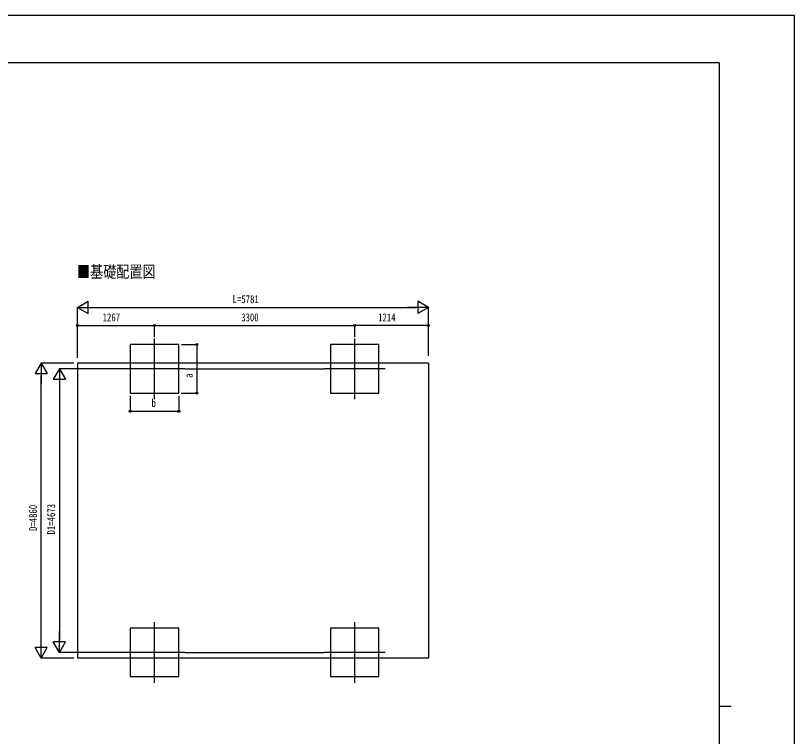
# Model space of a CAD drawing. Units: millimetres, scale not verified. Extents: x -16820 to 16820, y -11880 to 11880.
# Drawn here: x 3985 to 16820, y 0 to 11880 of the extents above; entities that cross this region are included whole.
import ezdxf
from ezdxf.enums import TextEntityAlignment as Align

# ---------------------------------------------------------------- set-up
doc = ezdxf.new("R2010")
doc.units = ezdxf.units.MM
doc.header["$LTSCALE"] = 60
for name, color, linetype in [('0-2_USER1', 3, 'Continuous'), ('0-3_YKK_12', 2, 'Continuous'), ('0-5_YKK_A1', 4, 'Continuous'), ('0-6_YKK_D', 6, 'Continuous'), ('0-7_YKK_ZWAK', 7, 'Continuous')]:
    doc.layers.add(name, color=color, linetype=linetype)
doc.styles.add('ＭＳ ゴシック', font='')
doc.styles.get('ＭＳ ゴシック').set_extended_font_data('MS Gothic')

msp = doc.modelspace()

# ---------------------------------------------------------------- linework, layer by layer
at = {"layer": '0-3_YKK_12'}
for p, q in [((6273.3, 5558.36), (6273.3, 6558.36)), ((9573.22, 5558.36), (9573.22, 6558.36)), ((6773.3, 6058.36), (5773.3, 6058.36)), ((10073.22, 6058.36), (9073.22, 6058.36)), ((6273.3, 885.36), (6273.3, 1885.36)), ((9573.22, 885.36), (9573.22, 1885.36)), ((6773.3, 1385.36), (5773.3, 1385.36)), ((10073.22, 1385.36), (9073.22, 1385.36))]:
    msp.add_line(p, q, dxfattribs=at)
at = {"layer": '0-5_YKK_A1'}
for p, q in [((5006.75, 6151.86), (5006.75, 1291.86)), ((10787.28, 6151.86), (5006.75, 6151.86))]:
    msp.add_line(p, q, dxfattribs=at)
for points in [[(5873.3, 5658.36), (6673.3, 5658.36), (6673.3, 6458.36), (5873.3, 6458.36)], [(9173.22, 5658.36), (9973.22, 5658.36), (9973.22, 6458.36), (9173.22, 6458.36)], [(5873.3, 985.36), (6673.3, 985.36), (6673.3, 1785.36), (5873.3, 1785.36)], [(9173.22, 985.36), (9973.22, 985.36), (9973.22, 1785.36), (9173.22, 1785.36)]]:
    msp.add_lwpolyline(points, close=True, dxfattribs=at)
msp.add_lwpolyline([(10787.28, 6151.86), (10787.28, 1291.86), (5006.75, 1291.86)], dxfattribs=at)
at = {"layer": '0-6_YKK_D'}
for p, q in [((5006.78, 7070.86), (5179.99, 7170.86)), ((5006.78, 6241.89), (5006.78, 7071.86)), ((5006.78, 7070.86), (5179.99, 6970.86)), ((5006.78, 7070.86), (5353.19, 7070.86)), ((5179.99, 6970.86), (5179.99, 7170.86)), ((5206.78, 7070.86), (10587.78, 7070.86)), ((10787.78, 7070.86), (10441.37, 7070.86)), ((10787.78, 7070.86), (10614.58, 7170.86)), ((10614.58, 7170.86), (10614.58, 6970.86)), ((10787.78, 7070.86), (10614.58, 6970.86)), ((10787.78, 6274.1), (10787.78, 7071.86)), ((5006.78, 6241.89), (5006.78, 6771.86)), ((5006.78, 6770.86), (6273.78, 6770.86)), ((6273.78, 6588.11), (6273.78, 6771.86)), ((6273.78, 6588.11), (6273.78, 6771.86)), ((6273.78, 6770.86), (9573.78, 6770.86)), ((9573.78, 6588.11), (9573.78, 6771.86)), ((9573.78, 6588.11), (9573.78, 6771.86)), ((10787.78, 6770.86), (9573.78, 6770.86)), ((10787.78, 6274.1), (10787.78, 6771.86)), ((6716.9, 6458.36), (6974.3, 6458.36)), ((6973.3, 6458.36), (6973.3, 5658.36)), ((4406.78, 6151.86), (4306.78, 5978.65)), ((4947.11, 6151.86), (4405.78, 6151.86)), ((4406.78, 6151.86), (4506.78, 5978.65)), ((4406.78, 6151.86), (4406.78, 5805.45)), ((4706.78, 6058.36), (4606.78, 5885.15)), ((5772.3, 6058.36), (4705.78, 6058.36)), ((4706.78, 6058.36), (4806.78, 5885.15)), ((4706.78, 6058.36), (4706.78, 5711.95)), ((6773.8, 6058.36), (9073.22, 6058.36)), ((4306.78, 5978.65), (4506.78, 5978.65)), ((4406.78, 1491.86), (4406.78, 5951.86)), ((4606.78, 5885.15), (4806.78, 5885.15)), ((4706.78, 5858.36), (4706.78, 1585.36)), ((6716.2, 5658.36), (6974.3, 5658.36)), ((5873.3, 5611.27), (5873.3, 5357.36)), ((6673.3, 5609.34), (6673.3, 5357.36)), ((5873.3, 5358.36), (6673.3, 5358.36)), ((4706.78, 1385.36), (4706.78, 1731.77)), ((4406.78, 1291.86), (4406.78, 1638.27)), ((4706.78, 1385.36), (4606.78, 1558.56)), ((4806.78, 1558.56), (4606.78, 1558.56)), ((4706.78, 1385.36), (4806.78, 1558.56)), ((4406.78, 1291.86), (4306.78, 1465.06)), ((4506.78, 1465.06), (4306.78, 1465.06)), ((4406.78, 1291.86), (4506.78, 1465.06)), ((4944.92, 1291.86), (4405.78, 1291.86)), ((5772.3, 1385.36), (4705.78, 1385.36)), ((6773.8, 1385.36), (9072.72, 1385.36))]:
    msp.add_line(p, q, dxfattribs=at)
for centre in [(5006.78, 6770.86), (6273.78, 6770.86), (6273.78, 6770.86), (9573.78, 6770.86), (9573.78, 6770.86), (10787.78, 6770.86), (6973.3, 6458.36), (6973.3, 5658.36), (5873.3, 5358.36), (6673.3, 5358.36)]:
    msp.add_circle(centre, 17, dxfattribs=at)
at = {"layer": '0-7_YKK_ZWAK'}
for p, q in [((15580.08, 11100), (-15619.92, 11100)), ((15580.08, 11100), (15580.08, -10100)), ((15580.08, 500), (15780.08, 500))]:
    msp.add_line(p, q, dxfattribs=at)
msp.add_lwpolyline([(-16820, -11880), (16820, -11880), (16820, 11880), (-16820, 11880)], close=True, dxfattribs=at)

# ---------------------------------------------------------------- texts
at = {"layer": '0-2_USER1', "style": 'ＭＳ ゴシック', "width": 0.8}
msp.add_text('■基礎配置図', height=197.9, dxfattribs=at).set_placement((4995.87, 7501.66), align=Align.BOTTOM_LEFT)
at = {"layer": '0-6_YKK_D', "style": 'ＭＳ ゴシック', "width": 0.8}
for s, p in [('L=5781', (7561.28, 7100.86)), ('1267', (5419.48, 6800.86)), ('3300', (7702.98, 6800.86)), ('1214', (9959.98, 6800.86)), ('b', (6225.3, 5388.36))]:
    msp.add_text(s, height=132, dxfattribs=at).set_placement(p, align=Align.BOTTOM_LEFT)
for s, p in [('a', (6943.3, 5910.22)), ('D=4860', (4376.78, 3385.86)), ('D1=4673', (4676.78, 3328.26))]:
    msp.add_text(s, height=132, rotation=90, dxfattribs=at).set_placement(p, align=Align.BOTTOM_LEFT)

doc.saveas('drawing.dxf')
